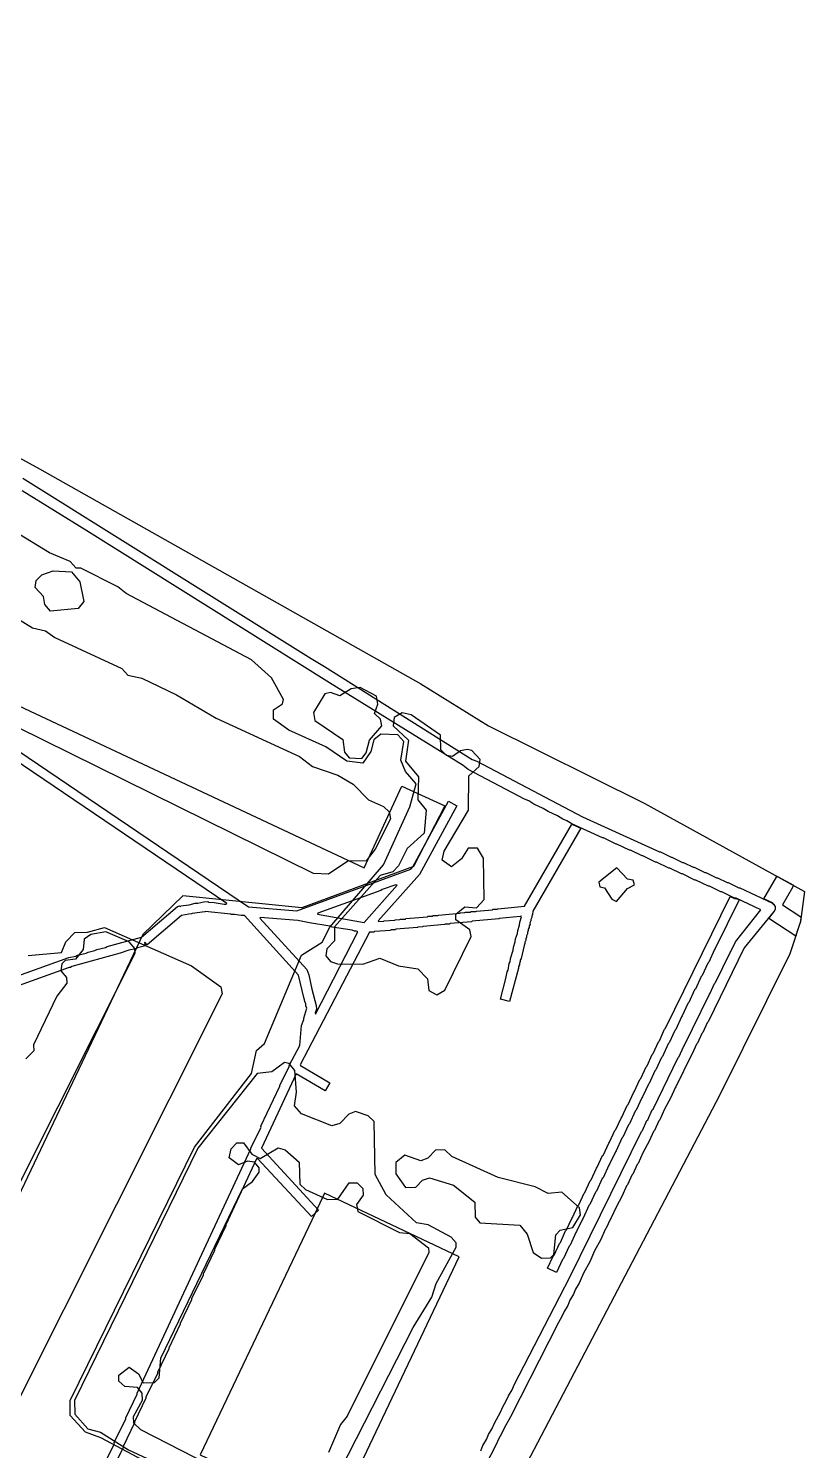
# Model space of a CAD drawing. Extents: x 1764 to 2708, y -3060 to -2272.
# Drawn here: x 2539 to 2708, y -2818.1 to -2508.6 of the extents above; entities that cross this region are included whole.
import ezdxf

# ---------------------------------------------------------------- set-up
doc = ezdxf.new("R2010")
doc.units = 0
for name, color, linetype in [('DOR_DOROZHKA', 40, 'CONTINUOUS'), ('DOR_PEREHOD', 9, 'CONTINUOUS'), ('DOR_TROTUAR', 8, 'CONTINUOUS'), ('GRANICA_UCHASTKA', 7, 'CONTINUOUS'), ('PL_SOBAKI', 200, 'CONTINUOUS'), ('ZEL_LES_DREVESNYE', 94, 'CONTINUOUS'), ('ZEL_SPUTNIK_DOP', 40, 'CONTINUOUS'), ('ZEL_YANDEX_SHEMA', 92, 'CONTINUOUS')]:
    doc.layers.add(name, color=color, linetype=linetype)

msp = doc.modelspace()

# ---------------------------------------------------------------- linework, layer by layer
at = {"layer": 'DOR_DOROZHKA'}
for points in [[(2523.5776, -2656.9247), (2586.9356, -2699.7787), (2597.4606, -2700.6527), (2622.2787, -2691.6117), (2622.7677, -2691.1007), (2630.4637, -2676.8267), (2632.2847, -2677.7887), (2624.2047, -2692.7707), (2615.2177, -2702.8697), (2615.3197, -2702.9677), (2616.4197, -2702.9437), (2616.5177, -2702.8417), (2618.8157, -2702.6917), (2618.9137, -2702.5897), (2619.9137, -2702.5687), (2620.0117, -2702.4667), (2621.1117, -2702.4427), (2621.2097, -2702.3407), (2625.9027, -2701.9387), (2626.0007, -2701.8367), (2627.0007, -2701.8147), (2627.0987, -2701.7127), (2628.1987, -2701.6887), (2628.2967, -2701.5867), (2632.9907, -2701.1857), (2633.0887, -2701.0827), (2634.0887, -2701.0617), (2634.1867, -2700.9597), (2635.2867, -2700.9357), (2635.3837, -2700.8337), (2636.4847, -2700.8097), (2636.5817, -2700.7077), (2640.0777, -2700.4317), (2640.1757, -2700.3297), (2641.1757, -2700.3077), (2641.2737, -2700.2057), (2647.0657, -2699.6807), (2657.2877, -2681.9507), (2657.4857, -2681.8457), (2659.3057, -2682.7077), (2648.8897, -2700.7417), (2648.8047, -2701.4437), (2648.6127, -2701.8487), (2648.6197, -2702.1487), (2648.4277, -2702.5527), (2648.4347, -2702.8527), (2648.2437, -2703.2567), (2648.2497, -2703.5567), (2648.0587, -2703.9617), (2648.0647, -2704.2617), (2647.8737, -2704.6657), (2647.8797, -2704.9657), (2647.6887, -2705.3697), (2647.6947, -2705.6697), (2647.5037, -2706.0747), (2647.5097, -2706.3747), (2647.3187, -2706.7787), (2647.3257, -2707.0787), (2647.1337, -2707.4827), (2647.1407, -2707.7827), (2646.9487, -2708.1877), (2646.3097, -2711.0027), (2646.1177, -2711.4067), (2646.1247, -2711.7067), (2645.9337, -2712.1117), (2645.9397, -2712.4117), (2645.7487, -2712.8157), (2645.7547, -2713.1157), (2643.8107, -2720.3617), (2641.7997, -2719.9047), (2643.0027, -2715.3767), (2643.2717, -2713.9697), (2643.4637, -2713.5657), (2643.7327, -2712.1587), (2643.9247, -2711.7547), (2644.0097, -2711.0527), (2644.5707, -2709.2397), (2644.6557, -2708.5367), (2645.0317, -2707.4287), (2645.1167, -2706.7267), (2645.4927, -2705.6177), (2645.5777, -2704.9157), (2645.9537, -2703.8067), (2646.0387, -2703.1047), (2646.4147, -2701.9957), (2646.3107, -2701.7977), (2646.1127, -2701.9027), (2641.5187, -2702.3017), (2641.4217, -2702.4037), (2635.6297, -2702.9287), (2635.5317, -2703.0317), (2630.8377, -2703.4327), (2630.7397, -2703.5347), (2629.7397, -2703.5567), (2629.6427, -2703.6587), (2624.9487, -2704.0607), (2624.8507, -2704.1627), (2623.8507, -2704.1837), (2623.7527, -2704.2867), (2619.0587, -2704.6877), (2618.9607, -2704.7897), (2617.9607, -2704.8117), (2617.8627, -2704.9137), (2614.3677, -2705.1897), (2614.2697, -2705.2917), (2613.2697, -2705.3137), (2598.1846, -2734.1537), (2598.2886, -2734.3517), (2604.6737, -2738.1157), (2603.6097, -2739.8397), (2597.3276, -2736.1737), (2589.7726, -2752.3458), (2602.1697, -2765.7848), (2600.6997, -2767.2168), (2588.9206, -2754.5648), (2588.7226, -2754.6688), (2582.0286, -2769.0208), (2582.0336, -2769.2208), (2579.5436, -2774.3778), (2579.5476, -2774.5778), (2577.0576, -2779.7338), (2577.0616, -2779.9338), (2574.5716, -2785.0908), (2574.5766, -2785.2908), (2572.0866, -2790.4468), (2572.0906, -2790.6468), (2569.6006, -2795.8038), (2569.6046, -2796.0038), (2567.1146, -2801.1598), (2567.1196, -2801.3598), (2564.6296, -2806.5168), (2564.6336, -2806.7168), (2562.1436, -2811.8728), (2562.1486, -2812.0728), (2559.6586, -2817.2298), (2559.6626, -2817.4298), (2557.3636, -2822.1818)], [(2500.2975, -2727.8647), (2547.8546, -2710.8287), (2549.3476, -2710.4967), (2549.7436, -2710.2877), (2551.6346, -2709.8467), (2552.0306, -2709.6377), (2553.5246, -2709.3057), (2553.9196, -2709.0967), (2555.8116, -2708.6557), (2556.2076, -2708.4467), (2563.6666, -2706.3847), (2571.5266, -2699.7117), (2571.9246, -2699.6027), (2572.1266, -2699.6987), (2572.2246, -2699.5967), (2574.0206, -2699.3577), (2575.3136, -2699.0297), (2575.9136, -2699.0167), (2577.2076, -2698.6887), (2578.1076, -2698.6687), (2578.2096, -2698.7667), (2579.5116, -2698.8387), (2581.6206, -2699.1937), (2582.1206, -2699.1827), (2582.2186, -2699.0807), (2522.3116, -2658.5527)], [(2555.2526, -2821.7268), (2557.7426, -2816.5708), (2557.7386, -2816.3708), (2560.2286, -2811.2138), (2560.2246, -2811.0138), (2562.7146, -2805.8578), (2562.7096, -2805.6578), (2587.4746, -2752.4948), (2587.4706, -2752.2948), (2589.6736, -2747.7447), (2589.6686, -2747.5447), (2593.7836, -2738.8517), (2593.7786, -2738.6517), (2595.7906, -2734.5057), (2595.7866, -2734.3057), (2598.0936, -2729.9537), (2598.5006, -2725.6427), (2598.9726, -2724.3317), (2598.9656, -2724.0317), (2599.6186, -2721.8167), (2599.4076, -2721.3207), (2599.3996, -2720.9207), (2599.1886, -2720.4257), (2599.1796, -2720.0257), (2598.9686, -2719.5297), (2597.8626, -2714.6507), (2586.0766, -2701.6987), (2585.3766, -2701.7137), (2583.8706, -2701.4457), (2583.1706, -2701.4617), (2583.0686, -2701.3637), (2577.5526, -2700.7827), (2577.4546, -2700.8847), (2574.6616, -2701.2447), (2574.5636, -2701.3467), (2573.9636, -2701.3597), (2572.3696, -2701.6947), (2564.9036, -2708.0587), (2564.3906, -2707.4697), (2564.2946, -2707.6717), (2564.5076, -2708.2677), (2562.8166, -2708.7047), (2562.4206, -2708.9137), (2560.9266, -2709.2457), (2559.0396, -2709.8867), (2548.4976, -2712.8157), (2548.2016, -2713.0227), (2547.9016, -2713.0287), (2501.0405, -2729.8497)]]:
    msp.add_lwpolyline(points, dxfattribs=at)
for points in [[(2601.9776, -2701.3547), (2612.1237, -2703.2367), (2619.3517, -2695.0767), (2619.0497, -2694.9827), (2616.0707, -2696.0477), (2615.7747, -2696.2547), (2602.0736, -2701.1527)], [(2652.0687, -2778.4138), (2653.3117, -2775.7858), (2653.5077, -2775.5808), (2654.6537, -2773.0548), (2654.8497, -2772.8508), (2655.9957, -2770.3248), (2656.1917, -2770.1198), (2657.3377, -2767.5938), (2657.5327, -2767.3898), (2658.6787, -2764.8638), (2658.8747, -2764.6598), (2660.0207, -2762.1338), (2660.2167, -2761.9288), (2661.3627, -2759.4028), (2661.5587, -2759.1988), (2662.7047, -2756.6728), (2662.8997, -2756.4678), (2664.0457, -2753.9418), (2664.2417, -2753.7378), (2665.3877, -2751.2117), (2665.5837, -2751.0077), (2666.7297, -2748.4817), (2666.9257, -2748.2767), (2668.0717, -2745.7507), (2668.2667, -2745.5467), (2669.4127, -2743.0207), (2669.6087, -2742.8157), (2670.7547, -2740.2897), (2670.9507, -2740.0857), (2672.1917, -2737.3577), (2672.3877, -2737.1537), (2673.5337, -2734.6267), (2673.7297, -2734.4227), (2674.8757, -2731.8967), (2675.0717, -2731.6927), (2676.2177, -2729.1667), (2676.4127, -2728.9617), (2677.5587, -2726.4357), (2677.7547, -2726.2317), (2691.8418, -2697.5127), (2692.7528, -2697.9927), (2693.1528, -2697.9847), (2693.7598, -2698.2717), (2688.5858, -2708.8887), (2688.3908, -2709.0927), (2687.1488, -2711.8217), (2686.9528, -2712.0257), (2685.7108, -2714.7537), (2685.5158, -2714.9577), (2684.2738, -2717.6867), (2684.0778, -2717.8907), (2682.8368, -2720.6187), (2682.6408, -2720.8237), (2681.3988, -2723.5517), (2681.2028, -2723.7557), (2679.9617, -2726.4837), (2679.7657, -2726.6887), (2678.5237, -2729.4167), (2678.3287, -2729.6207), (2677.0867, -2732.3497), (2676.8907, -2732.5537), (2675.6487, -2735.2817), (2675.4537, -2735.4857), (2674.2117, -2738.2147), (2674.0157, -2738.4187), (2672.7747, -2741.1467), (2672.5787, -2741.3517), (2671.3367, -2744.0797), (2671.1407, -2744.2837), (2669.8997, -2747.0117), (2669.7037, -2747.2167), (2668.4617, -2749.9447), (2668.2667, -2750.1487), (2667.0247, -2752.8778), (2666.8287, -2753.0818), (2665.5867, -2755.8098), (2665.3917, -2756.0138), (2664.1497, -2758.7428), (2663.9537, -2758.9468), (2662.7127, -2761.6748), (2662.5167, -2761.8798), (2661.2747, -2764.6078), (2661.0797, -2764.8118), (2659.8377, -2767.5398), (2659.6417, -2767.7448), (2658.3997, -2770.4728), (2658.2047, -2770.6768), (2656.9627, -2773.4058), (2656.7667, -2773.6098), (2655.5257, -2776.3378), (2655.3297, -2776.5418), (2653.9897, -2779.3728)], [(2601.5487, -2723.1757), (2610.7667, -2705.2677), (2610.4627, -2705.0737), (2610.0627, -2705.0827), (2609.5587, -2704.8937), (2605.1407, -2704.1887), (2604.6367, -2703.9987), (2600.2186, -2703.2937), (2597.7056, -2702.7477), (2589.4876, -2702.1247), (2589.3906, -2702.2277), (2599.6366, -2713.4117), (2600.0626, -2714.6037), (2600.7296, -2717.6907), (2601.7077, -2721.2717), (2601.7257, -2722.0717), (2601.4427, -2722.8777)]]:
    msp.add_lwpolyline(points, close=True, dxfattribs=at)
at = {"layer": 'DOR_PEREHOD'}
msp.add_lwpolyline([(2706.1368, -2706.2087), (2700.2508, -2702.3337), (2701.5158, -2700.7047), (2701.7078, -2700.3007), (2701.6948, -2699.7007), (2701.0768, -2698.9137), (2699.1578, -2698.0547), (2701.9538, -2693.1917), (2702.1538, -2693.1877), (2705.5978, -2695.1137), (2705.4078, -2695.6187), (2703.1878, -2699.3687), (2707.2468, -2701.9817), (2707.1708, -2703.0847), (2706.4138, -2705.1017)], close=True, dxfattribs=at)
at = {"layer": 'DOR_TROTUAR'}
for points in [[(2537.7956, -2606.4916), (2600.5766, -2645.7566), (2603.5156, -2647.4936), (2635.6687, -2667.7096), (2636.6777, -2668.0886), (2659.6517, -2680.1987), (2676.4247, -2687.8407), (2676.6247, -2687.8357), (2678.9507, -2688.9867), (2679.1507, -2688.9817), (2681.4767, -2690.1327), (2681.6767, -2690.1277), (2683.8008, -2691.1827), (2684.0008, -2691.1787), (2686.3268, -2692.3287), (2686.5268, -2692.3247), (2688.8528, -2693.4747), (2689.0528, -2693.4707), (2691.1768, -2694.5257), (2691.3768, -2694.5207), (2693.7028, -2695.6717), (2693.9028, -2695.6667), (2701.0788, -2699.0137), (2701.3858, -2699.3077), (2701.5948, -2699.7027), (2701.6078, -2700.3027), (2701.4158, -2700.7077), (2694.8868, -2708.7527), (2687.0298, -2724.8307), (2686.8338, -2725.0347), (2685.8788, -2727.1567), (2685.6838, -2727.3607), (2684.7288, -2729.4827), (2684.5328, -2729.6867), (2683.5788, -2731.8087), (2682.2318, -2734.3387), (2681.1818, -2736.6627), (2680.9858, -2736.8677), (2680.0318, -2738.9887), (2679.8358, -2739.1937), (2678.8807, -2741.3147), (2677.5347, -2743.8457), (2676.4847, -2746.1697), (2676.2887, -2746.3737), (2675.3347, -2748.4957), (2675.1387, -2748.6997), (2674.1837, -2750.8217), (2672.8377, -2753.3518), (2671.7877, -2755.6758), (2671.5917, -2755.8798), (2670.6367, -2758.0018), (2670.4417, -2758.2068), (2669.4867, -2760.3278), (2669.2907, -2760.5328), (2668.3367, -2762.6538), (2666.9907, -2765.1848), (2665.9397, -2767.5088), (2665.7447, -2767.7128), (2664.7897, -2769.8348), (2664.5937, -2770.0388), (2663.6397, -2772.1608), (2662.2937, -2774.6908), (2661.2427, -2777.0148), (2659.8967, -2779.5448), (2658.9417, -2781.6668), (2658.1697, -2782.9838), (2657.6937, -2784.0948), (2656.9217, -2785.4128), (2656.4457, -2786.5238), (2655.6737, -2787.8408), (2655.1977, -2788.9518), (2654.4257, -2790.2688), (2643.9637, -2810.8058), (2642.6157, -2813.2358), (2642.1387, -2814.3468), (2641.3667, -2815.6638), (2640.8907, -2816.7748), (2627.6367, -2842.3749)], [(2637.5187, -2818.1488), (2637.9947, -2817.0378), (2638.7667, -2815.7208), (2639.2437, -2814.6098), (2640.0147, -2813.2918), (2640.4917, -2812.1808), (2641.8397, -2809.7508), (2642.3157, -2808.6398), (2643.0877, -2807.3228), (2643.5637, -2806.2118), (2644.3357, -2804.8948), (2644.8127, -2803.7838), (2656.9137, -2780.4098), (2672.5367, -2748.6557), (2672.7317, -2748.4517), (2673.6867, -2746.3297), (2673.8827, -2746.1257), (2674.8367, -2744.0037), (2675.0327, -2743.7997), (2680.4938, -2732.5757), (2680.6888, -2732.3717), (2681.6438, -2730.2497), (2681.8398, -2730.0457), (2687.2998, -2718.8217), (2687.4958, -2718.6177), (2688.4498, -2716.4957), (2688.6458, -2716.2917), (2691.8058, -2709.7197), (2692.0018, -2709.5157), (2692.9558, -2707.3937), (2698.5098, -2700.4697), (2693.1508, -2697.8847), (2692.7508, -2697.8927), (2690.0208, -2696.5517), (2689.8208, -2696.5557), (2687.2918, -2695.3097), (2687.0918, -2695.3137), (2684.3618, -2693.9717), (2684.1618, -2693.9767), (2681.4307, -2692.6347), (2681.2307, -2692.6387), (2678.7027, -2691.3927), (2678.5027, -2691.3977), (2675.7727, -2690.0557), (2675.5727, -2690.0597), (2672.8417, -2688.7177), (2672.6417, -2688.7227), (2670.1137, -2687.4767), (2669.9137, -2687.4807), (2667.1837, -2686.1387), (2666.9837, -2686.1437), (2664.2527, -2684.8017), (2664.0527, -2684.8057), (2657.3837, -2681.7487), (2656.2687, -2681.0717), (2655.3597, -2680.6917), (2654.2447, -2680.0157), (2652.2227, -2679.0587), (2651.1077, -2678.3817), (2649.0857, -2677.4257), (2647.9707, -2676.7487), (2647.0617, -2676.3687), (2634.8167, -2669.9296), (2633.6967, -2669.0536), (2604.5936, -2651.0726), (2551.7516, -2617.9966), (2537.6566, -2609.2956)]]:
    msp.add_lwpolyline(points, dxfattribs=at)
at = {"layer": 'GRANICA_UCHASTKA'}
msp.add_lwpolyline([(2371.2954, -2508.6366), (2415.9034, -2535.6866), (2541.4546, -2604.5116), (2624.5077, -2651.2426), (2639.2137, -2660.4296), (2673.0937, -2677.2067), (2708.0278, -2696.4627), (2707.1678, -2702.9847), (2704.8198, -2710.0387), (2689.4778, -2740.8857), (2635.6677, -2843.6019), (2588.6526, -2936.666), (2535.3425, -3039.371), (2525.3635, -3040.587), (2519.4065, -3042.717), (2501.1324, -3053.617), (2494.6754, -3055.757), (2486.7724, -3060.431), (2386.6644, -3011.5669)], dxfattribs=at)
at = {"layer": 'PL_SOBAKI'}
msp.add_lwpolyline([(2605.7267, -2832.9088), (2632.7897, -2775.9578), (2603.5207, -2762.1128), (2601.4447, -2766.4778), (2576.4566, -2819.0528)], close=True, dxfattribs=at)
at = {"layer": 'ZEL_LES_DREVESNYE'}
msp.add_lwpolyline([(2504.1985, -2592.5826), (2533.9206, -2608.9656), (2522.9325, -2630.0476), (2530.3896, -2633.9516), (2522.8166, -2649.4757), (2612.1007, -2691.3097), (2620.3147, -2673.5147), (2629.6737, -2677.8067), (2622.8487, -2691.0477), (2598.5806, -2700.0237), (2572.6556, -2697.3887), (2563.9396, -2705.8437), (2532.4916, -2771.7268), (2459.2665, -2747.7957), (2453.3205, -2743.7567), (2509.6495, -2623.1076), (2493.7145, -2615.9236)], close=True, dxfattribs=at)
at = {"layer": 'ZEL_SPUTNIK_DOP'}
for points in [[(2603.5446, -2653.4456), (2601.1306, -2657.5006), (2601.4186, -2659.2446), (2607.5106, -2663.3656), (2607.8207, -2666.1106), (2608.8477, -2667.3387), (2611.6027, -2667.5297), (2612.5757, -2666.2576), (2613.2667, -2663.4916), (2615.9517, -2660.4316), (2615.6697, -2658.9376), (2614.3927, -2657.7136), (2615.0997, -2655.6976), (2614.8117, -2653.9526), (2611.2677, -2652.0286), (2609.2736, -2652.3216), (2606.8056, -2653.8756), (2604.7896, -2653.1686)], [(2620.3927, -2657.5846), (2618.6647, -2658.6226), (2618.4517, -2660.3776), (2621.7727, -2663.5576), (2621.1197, -2668.0746), (2623.9457, -2671.5147), (2623.8037, -2676.5207), (2625.6027, -2678.7327), (2625.2107, -2683.7437), (2621.5307, -2687.0757), (2619.6117, -2690.8687), (2618.3877, -2692.1457), (2615.6547, -2692.9557), (2605.6417, -2704.1777), (2605.7057, -2707.1777), (2603.9937, -2708.9657), (2603.7767, -2710.4707), (2604.8037, -2711.6997), (2606.3147, -2712.1667), (2611.8197, -2712.2977), (2615.5427, -2710.9667), (2619.5807, -2712.6307), (2623.8477, -2713.2887), (2625.8967, -2715.4957), (2626.2007, -2717.9907), (2627.9717, -2718.9527), (2629.7007, -2717.9147), (2635.4527, -2706.2847), (2635.1697, -2704.7897), (2632.1217, -2702.6047), (2632.0947, -2701.3547), (2634.0617, -2699.8117), (2636.5677, -2700.0077), (2638.2797, -2698.2197), (2638.0857, -2689.2187), (2636.7867, -2686.9957), (2634.7867, -2687.0387), (2633.3347, -2689.3217), (2631.1227, -2691.1207), (2629.0897, -2689.6637), (2629.5467, -2687.6527), (2634.8587, -2678.7827), (2634.9457, -2671.2777), (2637.1527, -2669.2286), (2637.3707, -2667.7226), (2635.5777, -2665.7606), (2634.5717, -2665.5326), (2633.0777, -2665.8146), (2631.3537, -2667.1026), (2630.0987, -2666.8796), (2628.8217, -2665.6566), (2628.7517, -2662.4066), (2622.4037, -2658.0416)], [(2619.0047, -2755.4158), (2619.0587, -2757.9158), (2621.1237, -2760.8728), (2623.3737, -2760.8238), (2624.8417, -2759.2918), (2626.3307, -2758.7588), (2631.6187, -2760.3958), (2636.2007, -2764.0488), (2636.2707, -2767.2988), (2637.2977, -2768.5278), (2646.0647, -2769.0888), (2647.6077, -2771.0558), (2648.9437, -2775.0288), (2650.7207, -2776.2418), (2652.7217, -2776.1988), (2653.4547, -2775.4318), (2653.8637, -2771.1708), (2654.8417, -2770.1498), (2657.5807, -2769.5898), (2659.2717, -2766.8018), (2658.9897, -2765.3068), (2655.1637, -2761.8878), (2652.1687, -2762.2028), (2649.3857, -2760.7618), (2641.3367, -2758.6848), (2631.2337, -2754.1508), (2629.7017, -2752.6828), (2627.7017, -2752.7268), (2625.9887, -2754.5148), (2624.4997, -2755.0468), (2620.9727, -2753.8718)]]:
    msp.add_lwpolyline(points, close=True, dxfattribs=at)
for points in [[(2528.6656, -2776.6278), (2562.2416, -2709.8677), (2562.2196, -2708.8677), (2560.9376, -2707.3947), (2555.8886, -2705.2527), (2552.6496, -2705.8227), (2551.1706, -2706.8547), (2550.9696, -2709.1107), (2549.2626, -2711.1487), (2547.0176, -2711.4467), (2546.2836, -2712.2137), (2546.0666, -2713.7187), (2547.3486, -2715.1917), (2547.3756, -2716.4417), (2545.1846, -2719.2407), (2540.1616, -2729.8547), (2540.1886, -2731.1047), (2538.4766, -2732.8927)], [(2606.9467, -2822.4608), (2622.7827, -2791.3528), (2626.8927, -2784.7608), (2627.8277, -2781.7388), (2632.1607, -2773.8908), (2632.1387, -2772.8908), (2631.1117, -2771.6628), (2626.0527, -2769.0208), (2623.5417, -2768.5748), (2616.9057, -2762.4648), (2614.5587, -2758.0128), (2614.3097, -2746.5127), (2613.0327, -2745.2887), (2610.2617, -2744.3487), (2608.7717, -2744.8807), (2606.8147, -2746.9247), (2605.0757, -2747.4617), (2598.5156, -2744.8527), (2596.9776, -2743.1347), (2597.4136, -2740.1237), (2597.0606, -2735.3787), (2595.7786, -2733.9057), (2594.7726, -2733.6777), (2592.0656, -2735.7367), (2588.8206, -2736.0577), (2575.9156, -2752.3448), (2549.0866, -2807.2028), (2549.1516, -2810.2028), (2551.9716, -2813.3938), (2554.7386, -2814.0838), (2560.8246, -2817.9548), (2585.0806, -2829.1868)], [(2587.0046, -2825.6428), (2563.4836, -2813.6448), (2561.9506, -2812.1778), (2561.9186, -2810.6768), (2563.8426, -2807.1338), (2563.8106, -2805.6338), (2562.7836, -2804.4048), (2560.0276, -2804.2148), (2558.7506, -2802.9918), (2558.7236, -2801.7418), (2560.9356, -2799.9428), (2562.9686, -2801.3998), (2564.0116, -2803.3778), (2566.5116, -2803.3238), (2567.4906, -2802.3028), (2567.8986, -2798.0418), (2585.6106, -2761.1398), (2587.8286, -2759.5908), (2589.2856, -2757.5588), (2589.2636, -2756.5588), (2588.2366, -2755.3298), (2586.7316, -2755.1128), (2584.7476, -2755.9058), (2582.7146, -2754.4488), (2583.1716, -2752.4378), (2584.3946, -2751.1607), (2585.8946, -2751.1287), (2587.6986, -2753.5908), (2589.4706, -2754.5528), (2593.4226, -2752.2168), (2594.9336, -2752.6838), (2597.9926, -2755.3698), (2598.0956, -2760.1198), (2599.3726, -2761.3428), (2604.1717, -2763.4898), (2606.4217, -2763.4418), (2608.8457, -2759.8878), (2610.5967, -2759.8498), (2611.8737, -2761.0728), (2611.9057, -2762.5728), (2610.4487, -2764.6048), (2610.7317, -2766.0998), (2619.8347, -2770.6558), (2622.0897, -2770.8568), (2626.1607, -2774.0208), (2626.1817, -2775.0208), (2608.4427, -2810.6728), (2606.9807, -2812.4548), (2604.3597, -2818.5148)]]:
    msp.add_lwpolyline(points, dxfattribs=at)
at = {"layer": 'ZEL_YANDEX_SHEMA'}
for points in [[(2569.6946, -2823.2658), (2554.7656, -2815.3338), (2551.4876, -2814.1538), (2548.1566, -2810.4738), (2548.0866, -2807.2238), (2575.1606, -2752.1108), (2587.5706, -2736.0847), (2588.7126, -2731.0567), (2590.4306, -2729.5187), (2598.5206, -2710.3347), (2602.9617, -2707.4867), (2604.6417, -2704.1987), (2616.3557, -2690.6887), (2622.0857, -2678.0587), (2623.4777, -2673.0257), (2621.1687, -2670.3247), (2620.1147, -2667.8456), (2620.7777, -2663.8296), (2619.4957, -2662.3566), (2615.7397, -2662.1876), (2614.2667, -2663.4696), (2613.5707, -2665.9866), (2611.8747, -2668.5237), (2608.3637, -2668.0997), (2603.7936, -2664.9466), (2595.7116, -2661.3696), (2592.4076, -2658.9396), (2592.3646, -2656.9396), (2594.3376, -2655.6456), (2594.5656, -2654.6406), (2591.9626, -2649.9446), (2587.6266, -2646.0356), (2560.3006, -2631.6186), (2558.5186, -2630.1566), (2550.4256, -2626.0786), (2549.4256, -2626.1006), (2548.1436, -2624.6276), (2543.5996, -2622.7246), (2534.4756, -2617.1686)], [(2534.3746, -2635.6806), (2539.9506, -2639.0616), (2542.7176, -2639.7526), (2544.7496, -2641.2096), (2559.4016, -2647.8966), (2560.6846, -2649.3696), (2563.7006, -2650.0546), (2571.2816, -2653.6426), (2579.8956, -2658.7096), (2598.0856, -2667.0707), (2600.8846, -2669.2617), (2606.4286, -2671.1427), (2609.7217, -2673.0727), (2613.0477, -2676.5027), (2616.3297, -2677.9327), (2617.6077, -2679.1557), (2617.8897, -2680.6507), (2614.5297, -2687.2267), (2612.5837, -2689.7697), (2608.5837, -2689.8567), (2604.3927, -2692.6987), (2601.1376, -2692.5187), (2530.5996, -2657.7737)], [(2538.9906, -2710.3697), (2546.2296, -2709.7137), (2547.1816, -2707.4417), (2549.1386, -2705.3977), (2551.8886, -2705.3387), (2555.6166, -2704.2577), (2574.5566, -2712.6027), (2580.9096, -2717.2187), (2581.1926, -2718.7127), (2512.1275, -2856.2759)]]:
    msp.add_lwpolyline(points, dxfattribs=at)
for points in [[(2540.7296, -2628.7896), (2541.9526, -2627.5126), (2544.4366, -2626.7086), (2548.4416, -2626.8726), (2550.2406, -2629.0846), (2551.0826, -2633.3186), (2549.8646, -2634.8456), (2543.8756, -2635.4756), (2542.5926, -2634.0026), (2542.3056, -2632.2576), (2540.5116, -2630.2956)], [(2667.1467, -2691.3427), (2663.2107, -2694.4287), (2663.4827, -2695.4237), (2664.4877, -2695.6517), (2666.0417, -2698.1197), (2667.0527, -2698.5987), (2669.4937, -2695.7937), (2670.9777, -2695.0117), (2670.7057, -2694.0167), (2669.4507, -2693.7937)]]:
    msp.add_lwpolyline(points, close=True, dxfattribs=at)

doc.saveas('drawing.dxf')
